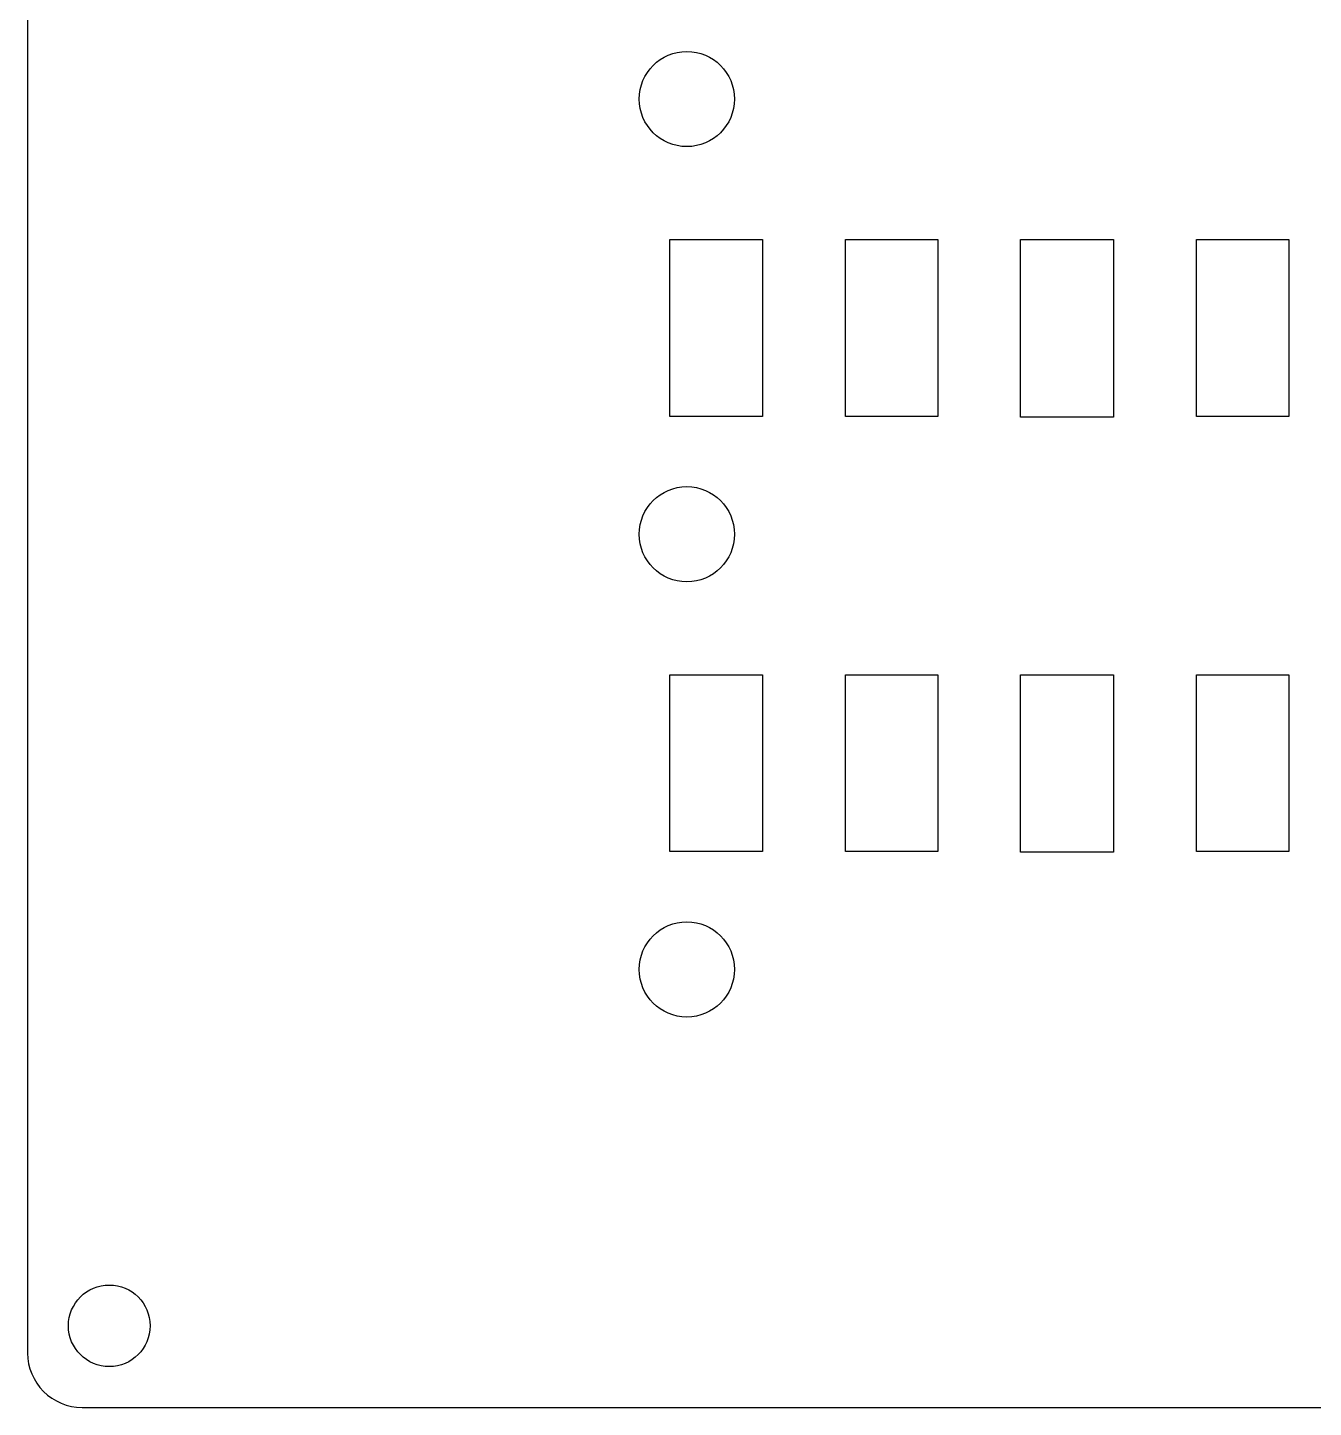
# Model space of a CAD drawing. Header units: millimetres. Extents: x -15 to 165, y 0 to 100.
# Drawn here: x -15 to 32.3, y 0 to 50.7 of the extents above; entities that cross this region are included whole.
import ezdxf

# ---------------------------------------------------------------- set-up
doc = ezdxf.new("R2010")
doc.units = ezdxf.units.MM
doc.layers.get('0').update_dxf_attribs({"linetype": 'CONTINUOUS'})

msp = doc.modelspace()

# ---------------------------------------------------------------- linework, layer by layer
msp.add_lwpolyline([(-13, 0), (163, 0, 0.414214), (165, 2), (165, 98, 0.414214), (163, 100), (-13, 100, 0.414214), (-15, 98), (-15, 3.001, 0.000086), (-15, 2.999), (-15, 2, 0.414214)], format="xyb", close=True)
for points in [[(8.606, 42.937), (12.006, 42.937), (12.006, 36.437), (8.606, 36.437)], [(15.056, 42.937), (18.456, 42.937), (18.456, 36.437), (15.056, 36.437)], [(21.487, 42.937), (24.906, 42.937), (24.906, 36.411), (21.487, 36.411)], [(27.956, 42.937), (31.356, 42.937), (31.356, 36.435), (27.956, 36.435)], [(8.606, 20.437), (8.606, 26.937), (12.006, 26.937), (12.006, 20.437)], [(18.456, 26.937), (18.456, 20.437), (15.056, 20.437), (15.056, 26.937)], [(24.906, 26.937), (24.906, 20.411), (21.487, 20.411), (21.487, 26.937)], [(27.956, 20.435), (27.956, 26.937), (31.356, 26.937), (31.356, 20.435)]]:
    msp.add_lwpolyline(points, close=True)
for centre, radius in [((9.228, 48.103), 1.75), ((9.228, 32.103), 1.75), ((9.228, 16.103), 1.75), ((-12, 3), 1.5)]:
    msp.add_circle(centre, radius)

doc.saveas('drawing.dxf')
